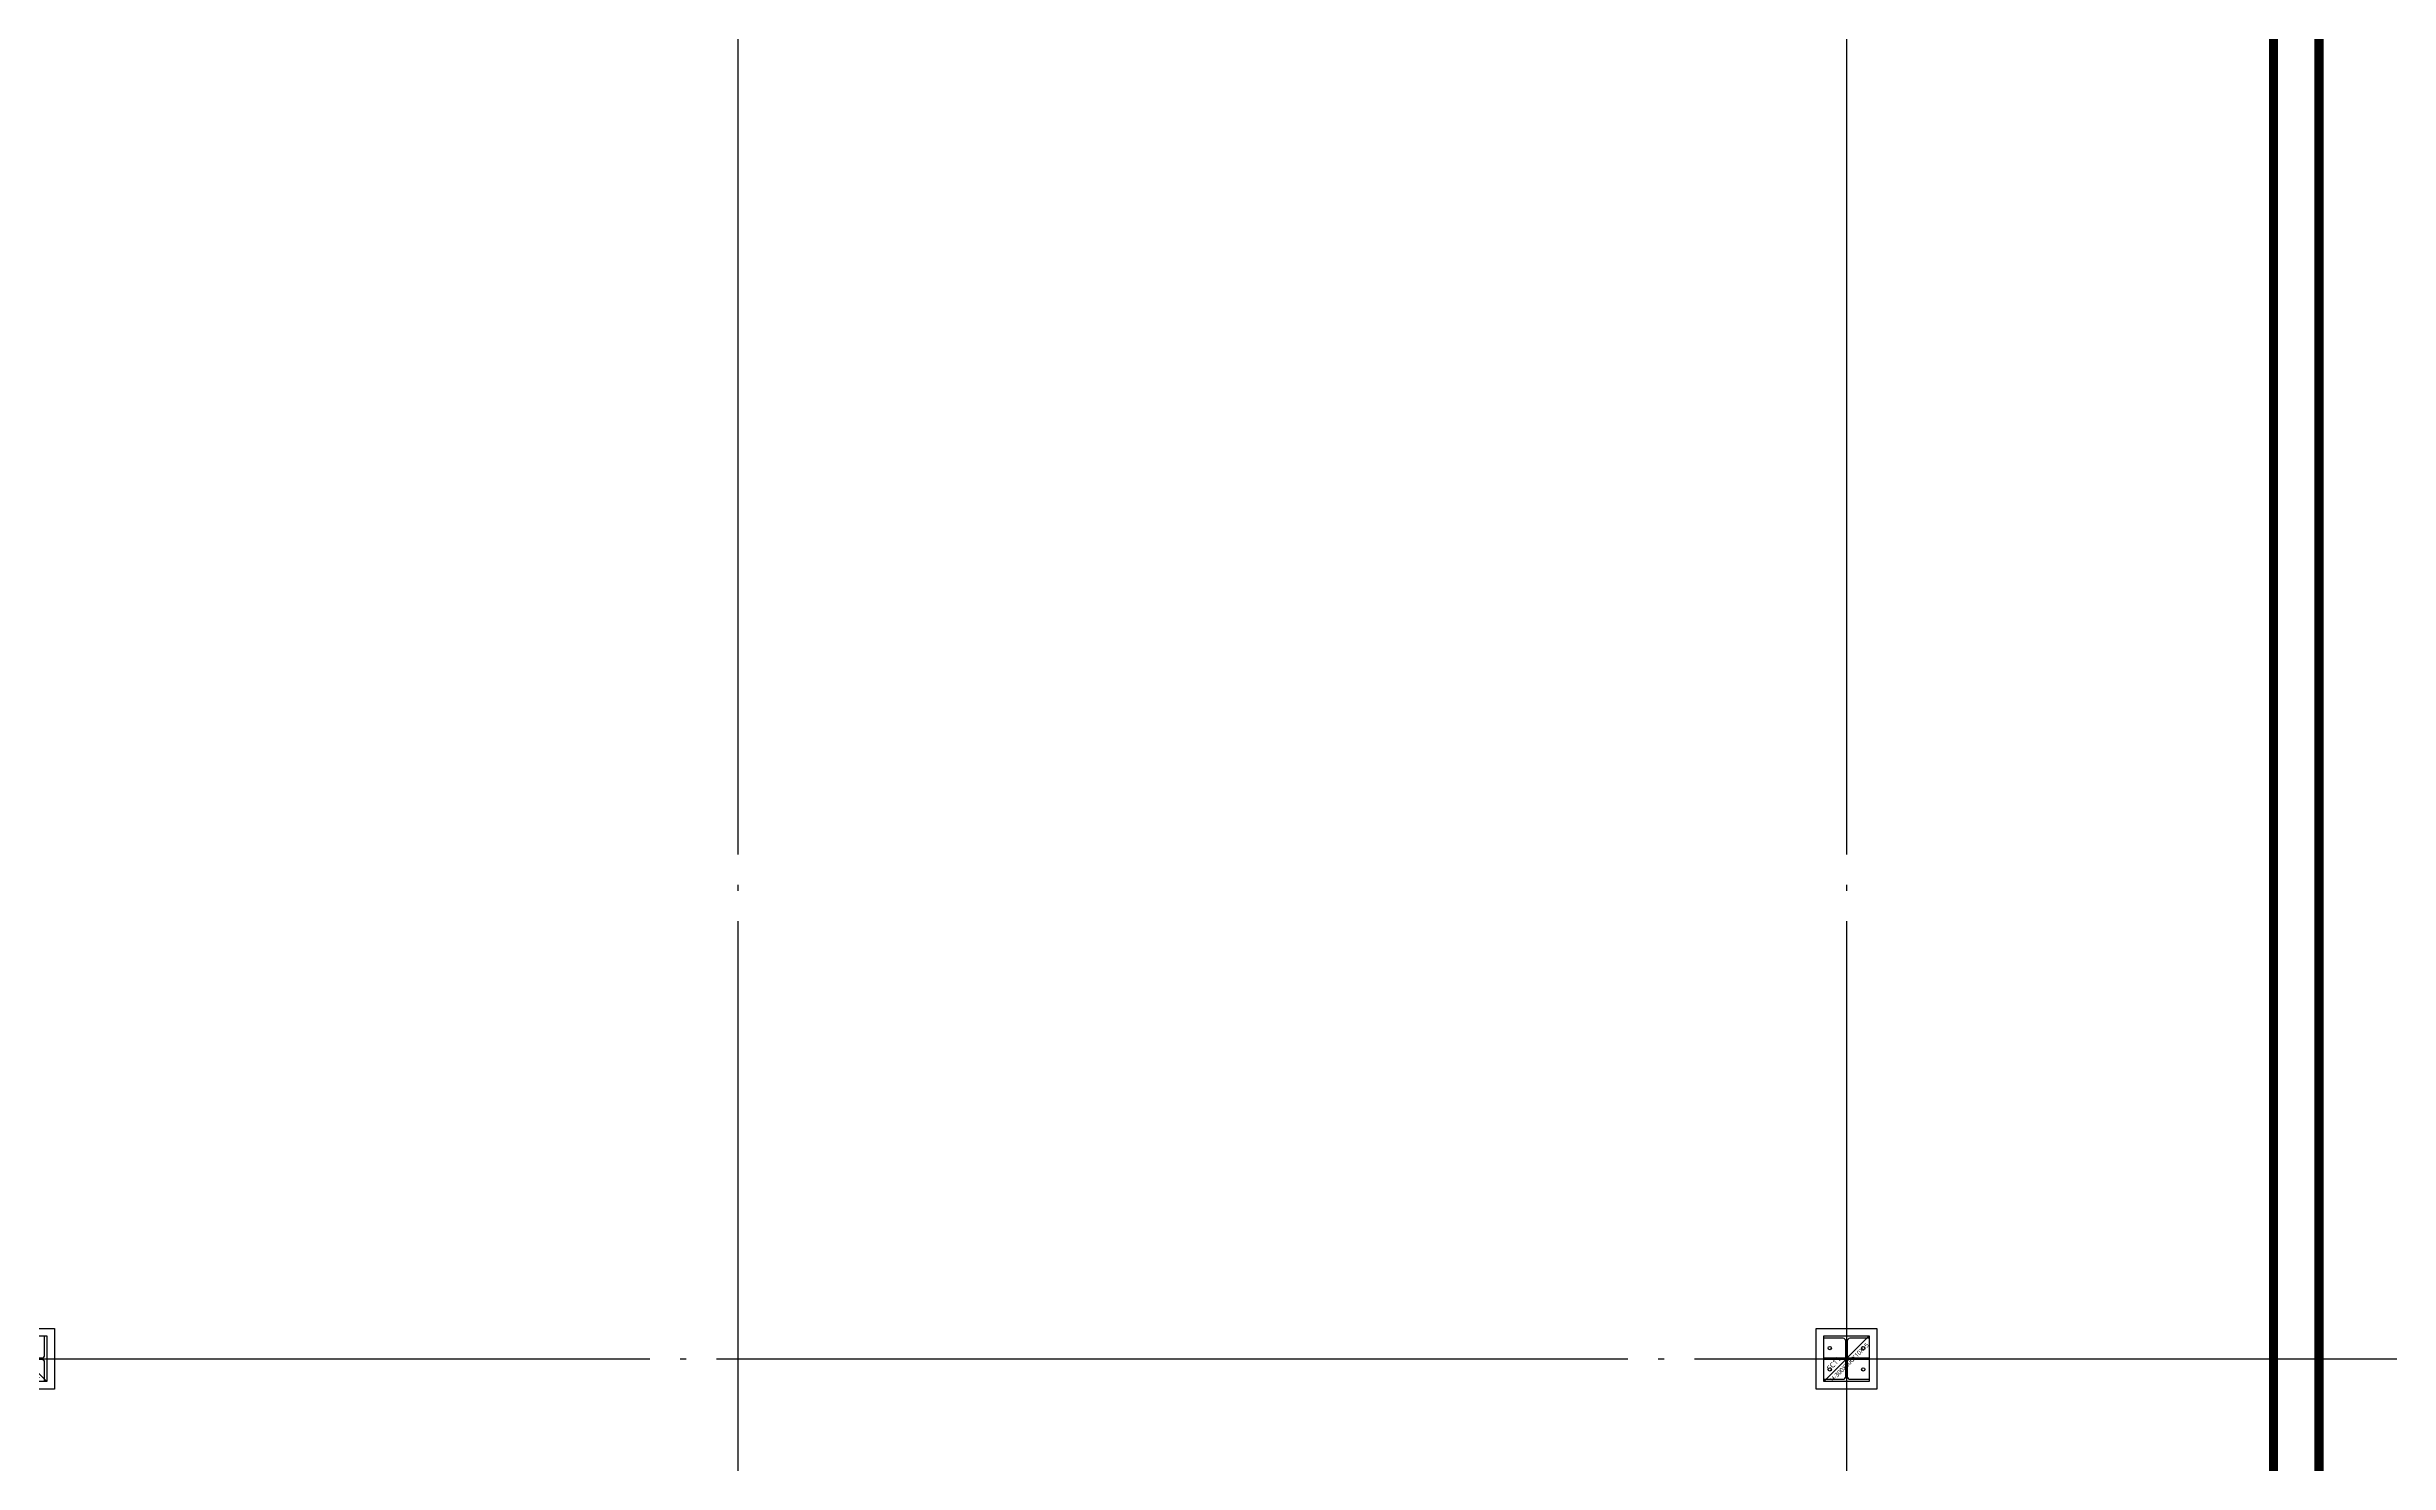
# Model space of a CAD drawing. Header units: millimetres. Extents: x -734060 to 504600, y -7739 to 118800.
# Drawn here: x 53650 to 69073, y 72213 to 81537 of the extents above; entities that cross this region are included whole.
import ezdxf
from ezdxf.enums import TextEntityAlignment as Align

# ---------------------------------------------------------------- set-up
doc = ezdxf.new("R2010")
doc.units = ezdxf.units.MM
doc.header["$LTSCALE"] = 200
doc.linetypes.add('CEN-GAUN', pattern=[32.2, 30, -1, 0.2, -1])
doc.linetypes.add('HID', pattern=[2.3, 1.5, -0.8])
doc.layers.get('DEFPOINTS').update_dxf_attribs({"color": 137})
for name, color, linetype in [('0-TEXT SLAB', 7, 'Continuous'), ('09GIRDER', 2, 'Continuous'), ('CEN', 1, 'CEN-GAUN'), ('STEEL BASE', 13, 'Continuous')]:
    doc.layers.add(name, color=color, linetype=linetype)
doc.layers.add('STEEL-CK', color=181, linetype='Continuous', plot=False)
doc.styles.add('스타일1', font='malgun.ttf')

# ---------------------------------------------------------------- blocks, each defined once
blk = doc.blocks.new('S-SC11')
at = {"layer": '09GIRDER'}
blk.add_lwpolyline([(-150, -150), (-150, -135), (-23, -135, 0.414214), (-5, -117), (-5, 117, 0.414214), (-23, 135), (-150, 135), (-150, 150), (150, 150), (150, 135), (23, 135, 0.414214), (5, 117), (5, -117, 0.414214), (23, -135), (150, -135), (150, -150)], format="xyb", close=True, dxfattribs=at)
at = {"layer": 'DEFPOINTS'}
blk.add_line((-150, -150), (150, 150), dxfattribs=at)
blk.add_lwpolyline([(-150, 150), (150, 150), (150, -150), (-150, -150)], close=True, dxfattribs=at)
at = {"layer": 'STEEL BASE'}
for points in [[(-200, 200), (200, 200), (200, -200), (-200, -200)], [(-150, 6), (-5, 6), (-5, -6), (-150, -6)], [(5, 6), (150, 6), (150, -6), (5, -6)]]:
    blk.add_lwpolyline(points, close=True, dxfattribs=at)
for centre in [(-110, 70), (110, 70), (-110, -70), (110, -70)]:
    blk.add_circle(centre, 11, dxfattribs=at)
at = {"layer": 'DEFPOINTS', "style": '스타일1'}
blk.add_text('SC11', height=35, rotation=45, dxfattribs=at).set_placement((-109, -83))
blk.add_text('H-300X300X10X15', height=30, rotation=45, dxfattribs=at).set_placement((19, -23), align=Align.MIDDLE_CENTER)
blk = doc.blocks.new('S-SC11A')
at = {"layer": '09GIRDER'}
blk.add_lwpolyline([(-150, -150), (-150, -135), (-23, -135, 0.414214), (-5, -117), (-5, 117, 0.414214), (-23, 135), (-150, 135), (-150, 150), (150, 150), (150, 135), (23, 135, 0.414214), (5, 117), (5, -117, 0.414214), (23, -135), (150, -135), (150, -150)], format="xyb", close=True, dxfattribs=at)
at = {"layer": 'DEFPOINTS'}
blk.add_line((-150, -150), (150, 150), dxfattribs=at)
blk.add_lwpolyline([(-150, 150), (150, 150), (150, -150), (-150, -150)], close=True, dxfattribs=at)
at = {"layer": 'STEEL BASE'}
for points in [[(-200, 200), (200, 200), (200, -200), (-200, -200)], [(-150, 6), (-5, 6), (-5, -6), (-150, -6)], [(5, 6), (150, 6), (150, -6), (5, -6)]]:
    blk.add_lwpolyline(points, close=True, dxfattribs=at)
for centre in [(-110, 70), (110, 70), (-110, -70), (110, -70)]:
    blk.add_circle(centre, 11, dxfattribs=at)
at = {"layer": 'DEFPOINTS', "style": '스타일1'}
blk.add_text('SC11A', height=35, rotation=45, dxfattribs=at).set_placement((-109, -83))
blk.add_text('H-300X300X10X15', height=30, rotation=45, dxfattribs=at).set_placement((19, -23), align=Align.MIDDLE_CENTER)
blk = doc.blocks.new('x-stu-1Fcol')
blk.add_blockref('S-SC11', (24000, -13000))
at = {"layer": 'STEEL-CK', "rotation": 270}
blk.add_blockref('S-SC11A', (12000, -13000), dxfattribs=at)

msp = doc.modelspace()

# ---------------------------------------------------------------- linework, layer by layer
at = {"layer": '0-TEXT SLAB', "const_width": 60}
msp.add_lwpolyline([(68310.9, 42650), (68310.9, 86150)], dxfattribs=at)
at = {"layer": '0-TEXT SLAB', "linetype": 'HID', "ltscale": 3, "const_width": 60}
msp.add_lwpolyline([(68610.9, 42650), (68610.9, 86150)], dxfattribs=at)
at = {"layer": 'CEN'}
for p, q in [((58200, 95100), (58200, 32900)), ((65500, 95100), (65500, 32900)), ((32300, 72900), (117500, 72900))]:
    msp.add_line(p, q, dxfattribs=at)

# ---------------------------------------------------------------- block references
msp.add_blockref('x-stu-1Fcol', (41500, 85900))

doc.saveas('drawing.dxf')
